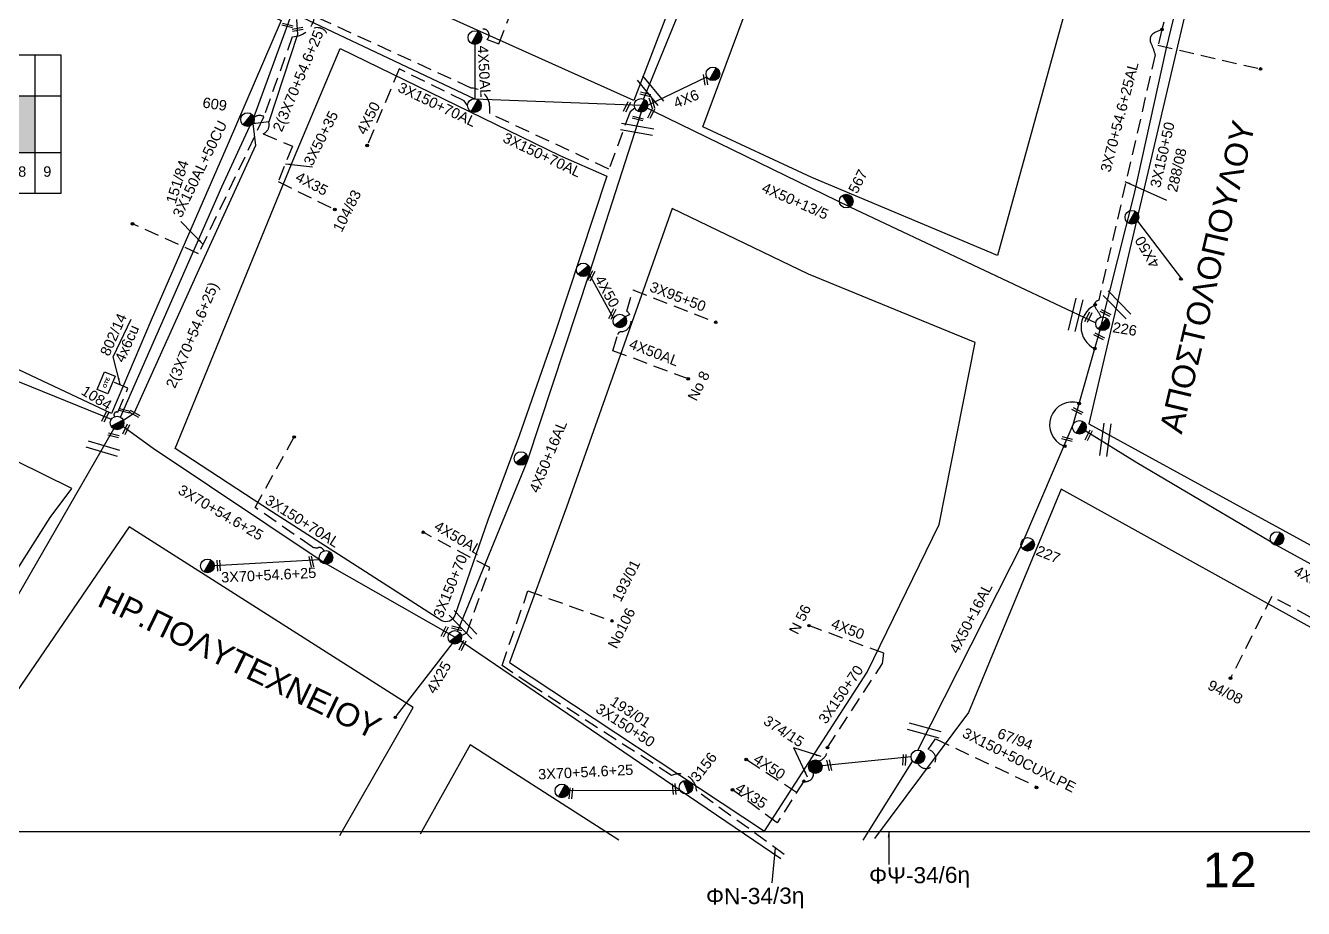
# Model space of a CAD drawing. Header units: millimetres. Extents: x 898 to 5598, y 789 to 3443.
# Drawn here: x 1534.7 to 1756.1, y 788.5 to 941.4 of the extents above; entities that cross this region are included whole.
import ezdxf
from ezdxf.enums import TextEntityAlignment as Align

# ---------------------------------------------------------------- set-up
doc = ezdxf.new("R2010")
doc.units = ezdxf.units.MM
doc.linetypes.add('DASHED', pattern=[19.05, 12.7, -6.35])
for name, color, linetype in [('Pillar OTE', 7, 'Continuous'), ('Άγνωστα', 7, 'Continuous'), ('Ασφαλειοκιβώτια Χ.Τ 9 αναχωρήσεων', 7, 'Continuous'), ('Γυμνά εναέρια ΧΤ (3Φ)   4x50CU', 7, 'Continuous'), ('Γυμνά εναέρια ΧΤ και ΦΟΠ (3Φ)   4x50+16AL', 7, 'Continuous'), ('Επιγραφές - Σχήματα', 7, 'Continuous'), ('Καλώδια Χ.Τ. 3Χ50+35', 7, 'DASHED'), ('Καλώδια ΧΤ   3x150+50AL XLPE', 7, 'DASHED'), ('Καλώδια ΧΤ   3x150+50CU', 7, 'DASHED'), ('Καλώδια ΧΤ   3x150+70AL', 7, 'DASHED'), ('Καλώδια ΧΤ   3x150AL+50CU', 7, 'DASHED'), ('Καλώδια ΧΤ   4x25CU', 7, 'DASHED'), ('Μηχανική τομή', 7, 'Continuous'), ('Στύλος Ξύλινος', 7, 'Continuous'), ('Στύλος Ξύλινος @ 1', 7, 'Continuous'), ('Στύλος ΦΜ', 7, 'Continuous'), ('Στύλος ΦΜ @ 1', 7, 'Continuous'), ('Συνδέσεις', 7, 'Continuous'), ('Συνεστραμμένα ΧΤ   3x70+54.6+25 AL', 7, 'SYN_LINE'), ('Τομή', 7, 'Continuous'), ('Υπόβαθρο ΔΕΗ', 7, 'Continuous'), ('Υπόγεια καλώδια Παροχών ΧΤ   4x25', 7, 'DASHED'), ('Υπόγεια καλώδια Παροχών ΧΤ   4x50AL', 7, 'DASHED'), ('Υπόγεια καλώδια Παροχών ΧΤ   4x6', 7, 'DASHED')]:
    doc.layers.add(name, color=color, linetype=linetype)
doc.styles.add('arial', font='arial.ttf')
doc.styles.get("Standard").update_dxf_attribs({"font": 'arial.ttf'})
doc.linetypes.add('SYN_LINE', pattern='A,0.5,-0.0001,["/\\/\\/\\/",Standard,S=0.1,R=0,X=0,Y=-0.05],-0.25', length=0.7501)
doc.dimstyles.new('ISO-25', dxfattribs={"dimtxt": 2.5, "dimasz": 2.5, "dimexe": 1.25, "dimexo": 0.625, "dimtad": 1, "dimtxsty": 'Standard', "dimcen": 2.5, "dimadec": 0, "dimazin": 0, "dimtfac": 1, "dimtmove": 0, "dimatfit": 3, "dimfxl": 1, "dimarcsym": 0})

# ---------------------------------------------------------------- blocks, each defined once
blk = doc.blocks.new('ΥΠΑΡΧΩΝ ΤΣΙΜΕΝΤΕΝΙΟΣ ΣΤΥΛΟΣ')
at = {"layer": 'Στύλος ΦΜ'}
blk.add_hatch(color=7, dxfattribs=at).paths.add_polyline_path([(-1.29, -2.28, 0.574793), (2.62, 0, 0.268822), (1.3, 2.27)])
at = {"layer": 'Στύλος ΦΜ', "color": 7}
blk.add_line((-1.29, -2.28), (1.3, 2.27), dxfattribs=at)
blk.add_circle((0, 0), 2.62, dxfattribs=at)
at = {"layer": 'Στύλος ΦΜ', "flags": 4}
for tag, p in [('ΑΡΙΘΜΟΣ', (-4.68, 8.05)), ('ΤΥΠΟΣ', (-4.91, 3.03))]:
    blk.add_attdef(tag, p, '', height=4, dxfattribs=at)
blk = doc.blocks.new('ΥΠΑΡΧΩΝ ΞΥΛΙΝΟΣ ΣΤΥΛΟΣ')
at = {"layer": 'Στύλος Ξύλινος'}
h = blk.add_hatch(color=7, dxfattribs=at)
h.paths.add_polyline_path([(-2.62, 0, 0.270008), (-1.29, -2.28), (1.3, 2.27, 0.576266)])
h.paths.add_polyline_path([(-1.29, -2.28, 0.574793), (2.62, 0, 0.268822), (1.3, 2.27)])
at = {"layer": 'Στύλος Ξύλινος', "color": 7}
blk.add_line((-1.29, -2.28), (1.3, 2.27), dxfattribs=at)
blk.add_circle((0, 0), 2.62, dxfattribs=at)
at = {"layer": 'Στύλος Ξύλινος', "flags": 4}
for tag, p in [('ΑΡΙΘΜΟΣ', (-4.91, 8.6)), ('ΤΥΠΟΣ', (-4.85, 3.39))]:
    blk.add_attdef(tag, p, '', height=4, dxfattribs=at)
blk = doc.blocks.new('ΑΣΦΑΛΕΙΟΚΙΒΩΤΙΟ ΥΠΟΣΤΑΘΜΟΥ 9 ΑΝΑΧΩΡΗΣΕΩΝ')
at = {"layer": 'Ασφαλειοκιβώτια Χ.Τ 9 αναχωρήσεων', "ltscale": 40}
for p, q in [((-23.8, 40.36), (24.02, 40.36)), ((-9.72, 40.36), (-9.72, -40.64)), ((9.94, 40.36), (9.94, -40.64)), ((-23.8, 31.36), (24.02, 31.36)), ((-23.8, 22.36), (24.02, 22.36)), ((-23.8, 13.36), (24.02, 13.36)), ((-23.8, 4.36), (24.02, 4.36)), ((-23.8, -4.64), (24.02, -4.64)), ((-23.8, -13.64), (24.02, -13.64)), ((-23.8, -22.64), (24.02, -22.64)), ((-23.8, -31.64), (24.02, -31.64))]:
    blk.add_line(p, q, dxfattribs=at)
at = {"layer": 'Ασφαλειοκιβώτια Χ.Τ 9 αναχωρήσεων'}
blk.add_lwpolyline([(-23.8, -40.64), (24.02, -40.64), (24.02, 40.36), (-23.8, 40.36)], close=True, dxfattribs=at)
for s, p in [('1', (-18.13, 36.98)), ('2', (-18.13, 28.42)), ('3', (-18.13, 19.34)), ('4', (-18.13, 10.32)), ('5', (-18.13, 1.31)), ('6', (-18.13, -7.83)), ('7', (-18.13, -16.07)), ('8', (-18.13, -25.75)), ('9', (-18.13, -34.45))]:
    blk.add_text(s, height=3.6, rotation=270, dxfattribs=at).set_placement(p)
at = {"layer": 'Ασφαλειοκιβώτια Χ.Τ 9 αναχωρήσεων', "ltscale": 40}
for tag, height, p in [('ΟΝΟΜΑ', 5, (-0.16, 44.31)), ('ΚΕΙΜΕΝΟ 1', 2, (17.06, 35.59)), ('ΚΕΙΜΕΝΟ 2', 2, (17.06, 26.88)), ('ΚΕΙΜΕΝΟ 3', 2, (17.06, 17.69)), ('ΚΕΙΜΕΝΟ 4', 2, (17.06, 8.71)), ('ΚΕΙΜΕΝΟ 5', 2, (17.06, -0.13)), ('ΚΕΙΜΕΝΟ 6', 2, (17.06, -9.05)), ('ΚΕΙΜΕΝΟ 7', 2, (17.06, -18.13)), ('ΚΕΙΜΕΝΟ 8', 2, (17.06, -26.85)), ('ΚΕΙΜΕΝΟ 9', 2, (17.06, -35.99)), ('ΣΧ', 2, (-0.1, -42.64))]:
    blk.add_attdef(tag, text='', height=height, dxfattribs=at).set_placement(p, align=Align.MIDDLE_CENTER)
blk = doc.blocks.new('ΤΟΜΗ')
at = {"layer": 'Τομή', "ltscale": 40}
for p, q in [((-5.68, 0), (5.68, 0)), ((5.68, -2.33), (-5.68, -2.33))]:
    blk.add_line(p, q, dxfattribs=at)
blk = doc.blocks.new('ΜΗΧΑΝΙΚΗ ΤΟΜΗ')
at = {"layer": 'Μηχανική τομή', "ltscale": 40}
for p, q in [((-1.89, 0.78), (1.89, 0.78)), ((1.89, 0), (-1.89, 0))]:
    blk.add_line(p, q, dxfattribs=at)
blk = doc.blocks.new('_ΣΥΝΔΕΣΗ')
at = {"layer": 'Συνδέσεις', "linetype": 'SYN_LINE', "ltscale": 40}
blk.add_hatch(color=256, dxfattribs=at).paths.add_polyline_path([(0.5, -0.01, 1), (-0.5, -0.01, 1)])
at = {"layer": 'Συνδέσεις'}
blk.add_circle((0, -0.01), 0.5, dxfattribs=at)
blk = doc.blocks.new('PILLAR ΟΤΕ')
at = {"layer": 'Pillar OTE', "ltscale": 40}
blk.add_lwpolyline([(-3.31, 2.02), (3.39, 2.02), (3.39, -1.99), (-3.31, -1.99)], close=True, dxfattribs=at)
at = {"layer": 'Pillar OTE', "insert": (-1.81, 0.71), "char_height": 1.3575, "width": 109.961, "attachment_point": 1}
blk.add_mtext('{\\fArial|b1|i0|c161|p34;OTE}', dxfattribs=at)

msp = doc.modelspace()

# ---------------------------------------------------------------- hatches: boundary and pattern name
at = {"layer": 'Ασφαλειοκιβώτια Χ.Τ 9 αναχωρήσεων', "ltscale": 40}
msp.add_hatch(color=62, dxfattribs=at).paths.add_polyline_path([(1531.88, 919.46), (1536.38, 919.46), (1536.38, 929.28), (1531.88, 929.28)])

# ---------------------------------------------------------------- linework, layer by layer
at = {"layer": 'Άγνωστα', "color": 151}
msp.add_lwpolyline([(1582.6, 942.91), (1612.48, 928.75), (1641.34, 927.62), (1677.53, 910.05), (1720.12, 889.97)], dxfattribs=at)
at = {"layer": 'Άγνωστα', "color": 27, "linetype": 'DASHED', "ltscale": 0.2}
msp.add_lwpolyline([(1731.58, 940.75), (1730.33, 940.22, 0.439872), (1729.68, 938.32, -0.068413), (1730.4, 936.38), (1720.62, 893.84), (1720.25, 893.67, 0.455614), (1719.98, 892.71, -0.012038), (1721.07, 890.94, 0.08892)], format="xyb", dxfattribs=at)
msp.add_lwpolyline([(1731.58, 940.75), (1730.88, 938.01), (1748.66, 933.92)], dxfattribs=at)
at = {"layer": 'Άγνωστα', "color": 2, "linetype": 'SYN_LINE', "ltscale": 20}
msp.add_lwpolyline([(1549.59, 873.22), (1518, 886.02), (1482.85, 903.1), (1444.55, 922.11), (1423.54, 923.36)], dxfattribs=at)
at = {"layer": 'Άγνωστα', "color": 85, "linetype": 'SYN_LINE', "ltscale": 15}
msp.add_lwpolyline([(1727.32, 907.53), (1735.16, 897.33)], dxfattribs=at)
at = {"layer": 'Άγνωστα', "color": 85}
msp.add_lwpolyline([(1632.31, 898.48), (1636.58, 890.7)], dxfattribs=at)
at = {"layer": 'Άγνωστα', "color": 85, "linetype": 'DASHED', "ltscale": 0.2}
msp.add_lwpolyline([(1638.87, 891.97), (1639.9, 895.66), (1654.28, 890.03)], dxfattribs=at)
at = {"layer": 'Άγνωστα', "color": 62, "linetype": 'SYN_LINE', "ltscale": 20}
msp.add_lwpolyline([(1504.56, 798.23), (1508.42, 803.45), (1531.16, 838.8), (1550, 871.58)], dxfattribs=at)
at = {"layer": 'Άγνωστα', "color": 27, "linetype": 'SYN_LINE', "ltscale": 20}
msp.add_lwpolyline([(1585.68, 848.88), (1567.41, 847.84)], dxfattribs=at)
at = {"layer": 'Άγνωστα', "color": 151, "linetype": 'DASHED', "ltscale": 0.2}
msp.add_lwpolyline([(1666.16, 797.87), (1651.02, 808.83), (1650.91, 809.34, 0.478377), (1646.64, 811.56), (1622.3, 827.21), (1617.28, 830.61), (1621.74, 843.5), (1636.31, 838.31)], format="xyb", dxfattribs=at)
at = {"layer": 'Άγνωστα', "color": 5, "linetype": 'DASHED', "ltscale": 0.2}
for points in [[(1683.4, 832.71), (1670.43, 837.5)], [(1668.29, 808.58), (1659.57, 814.31)], [(1664.9, 803.36), (1657.19, 809.06)]]:
    msp.add_lwpolyline(points, dxfattribs=at)
for points in [[(1671.6, 813.92, 0.425525), (1673.63, 816.38), (1683.18, 830.95), (1683.4, 832.71)], [(1671.23, 811.93, -0.500576), (1669.56, 810.55), (1664.9, 803.36)]]:
    msp.add_lwpolyline(points, format="xyb", dxfattribs=at)
at = {"layer": 'Άγνωστα', "color": 5}
for points in [[(1688.12, 814.77), (1672.71, 813.19)], [(1688.34, 814.08), (1679.75, 800.36)]]:
    msp.add_lwpolyline(points, dxfattribs=at)
at = {"layer": 'Γυμνά εναέρια ΧΤ (3Φ)   4x50CU', "color": 151, "linetype": 'Continuous', "ltscale": 0.2}
msp.add_line((1612.56, 938.17), (1612.57, 928.75), dxfattribs=at)
at = {"layer": 'Γυμνά εναέρια ΧΤ και ΦΟΠ (3Φ)   4x50+16AL', "color": 62, "ltscale": 40}
msp.add_lwpolyline([(1673.47, 1014.3), (1669.87, 1000.89), (1658.22, 968.97), (1641.78, 928.71)], dxfattribs=at)
at = {"layer": 'Γυμνά εναέρια ΧΤ και ΦΟΠ (3Φ)   4x50+16AL', "color": 85, "ltscale": 40}
msp.add_lwpolyline([(1641.34, 926.44), (1632.41, 898.67), (1621.63, 866.01), (1609.53, 836.57)], dxfattribs=at)
at = {"layer": 'Γυμνά εναέρια ΧΤ και ΦΟΠ (3Φ)   4x50+16AL', "color": 85, "linetype": 'SYN_LINE', "ltscale": 20}
msp.add_lwpolyline([(1721.12, 889.71), (1726.74, 912.09)], dxfattribs=at)
at = {"layer": 'Γυμνά εναέρια ΧΤ και ΦΟΠ (3Φ)   4x50+16AL', "color": 27, "ltscale": 40}
msp.add_lwpolyline([(1689.3, 815.95), (1705.47, 847.87), (1707.18, 851.25), (1716.19, 872.31), (1721.08, 889.53), (1721.12, 889.71)], dxfattribs=at)
at = {"layer": 'Γυμνά εναέρια ΧΤ και ΦΟΠ (3Φ)   4x50+16AL', "color": 1, "ltscale": 40}
msp.add_lwpolyline([(1826.81, 811.21), (1816.3, 814.28), (1807.31, 819.97), (1783.06, 834.08), (1751.49, 851.4), (1727.2, 865.69), (1718.28, 871.23)], dxfattribs=at)
at = {"layer": 'Επιγραφές - Σχήματα'}
msp.add_lwpolyline([(924.79, 801.84), (2932.69, 801.84)], dxfattribs=at)
at = {"layer": 'Καλώδια Χ.Τ. 3Χ50+35', "color": 2, "linetype": 'DASHED', "ltscale": 0.2}
msp.add_lwpolyline([(1575.89, 922.7), (1580.95, 920.53), (1578.5, 914.41), (1588.25, 909.57)], dxfattribs=at)
at = {"layer": 'Καλώδια ΧΤ   3x150+50AL XLPE', "color": 85, "linetype": 'DASHED', "ltscale": 0.2}
msp.add_lwpolyline([(1639.38, 891.38), (1638.6, 890.98)], dxfattribs=at)
at = {"layer": 'Καλώδια ΧΤ   3x150+50AL XLPE', "color": 2, "linetype": 'DASHED', "ltscale": 0.2}
msp.add_arc((1575.3, 924.22), 1.63, 290.9279, 128.1825, dxfattribs=at)
at = {"layer": 'Καλώδια ΧΤ   3x150+50AL XLPE', "color": 7, "linetype": 'Continuous', "ltscale": 0.2}
for centre, radius, start, end in [((1721.69, 889.22), 4.13, 115.6513, 245.2238), ((1716.06, 872.27), 3.96, 73.1396, 246.781)]:
    msp.add_arc(centre, radius, start, end, dxfattribs=at)
at = {"layer": 'Καλώδια ΧΤ   3x150+50CU', "color": 85, "linetype": 'DASHED', "ltscale": 0.2}
msp.add_lwpolyline([(1580.94, 939.5), (1575.97, 925.54), (1564.7, 901.92), (1553.26, 907.1)], dxfattribs=at)
msp.add_arc((1580.92, 943.36), 3.87, 270.3692, 355.4826, dxfattribs=at)
at = {"layer": 'Καλώδια ΧΤ   3x150+70AL', "color": 27, "ltscale": 0.2}
msp.add_lwpolyline([(1736.29, 957.85), (1735.37, 956.86), (1731.58, 940.75)], dxfattribs=at)
at = {"layer": 'Καλώδια ΧΤ   3x150+70AL', "color": 85, "ltscale": 0.2}
msp.add_lwpolyline([(1640.28, 927.1), (1639.43, 926.5), (1635.78, 916.58), (1615.16, 926.17), (1615.14, 927.34, 0.398974), (1611.92, 930.61), (1584.77, 943.06), (1584.77, 943.06, 0.453792), (1582.01, 948.18, 0.314985), (1578.16, 946.44, 1.994134)], format="xyb", dxfattribs=at)
at = {"layer": 'Καλώδια ΧΤ   3x150+70AL', "color": 151, "ltscale": 0.2}
msp.add_lwpolyline([(1611.3, 927.57), (1610.72, 928.37), (1599.45, 933.93)], dxfattribs=at)
at = {"layer": 'Καλώδια ΧΤ   3x150+70AL', "color": 27, "linetype": 'DASHED', "ltscale": 0.2}
msp.add_lwpolyline([(1586.43, 850.45), (1586.32, 850.63, 0.309186), (1585.49, 851.02, -0.125974), (1584.38, 851.12), (1574.5, 857.98), (1581.26, 870.17)], format="xyb", dxfattribs=at)
at = {"layer": 'Καλώδια ΧΤ   3x150+70AL', "color": 85, "linetype": 'DASHED', "ltscale": 0.2}
msp.add_lwpolyline([(1610.22, 835.8), (1611.17, 836.26), (1615.15, 847.54)], dxfattribs=at)
at = {"layer": 'Καλώδια ΧΤ   3x150AL+50CU', "color": 85, "ltscale": 0.2}
msp.add_lwpolyline([(1810.39, 802.44), (1812.63, 806.47), (1790.34, 819.74), (1782.44, 824.34), (1760.62, 837.19), (1750.6, 842.56), (1743.44, 828.39)], dxfattribs=at)
at = {"layer": 'Καλώδια ΧΤ   3x150AL+50CU', "color": 27, "ltscale": 0.2}
msp.add_lwpolyline([(1691.07, 816.02), (1692.35, 817.91), (1710, 809.56)], dxfattribs=at)
msp.add_arc((1690.74, 814.4), 1.65, 209.2212, 78.5225, dxfattribs=at)
at = {"layer": 'Καλώδια ΧΤ   4x25CU', "color": 27, "linetype": 'SYN_LINE', "ltscale": 20}
msp.add_lwpolyline([(1608.64, 834.39), (1598.91, 821.89)], dxfattribs=at)
at = {"layer": 'Συνεστραμμένα ΧΤ   3x70+54.6+25 AL', "color": 85, "ltscale": 20}
msp.add_lwpolyline([(1726.74, 912.09), (1732.3, 937.3), (1737.11, 957.13), (1738.13, 959.19), (1741.58, 964.72), (1756.03, 986.29), (1755.64, 986.1)], dxfattribs=at)
at = {"layer": 'Συνεστραμμένα ΧΤ   3x70+54.6+25 AL', "color": 2, "linetype": 'SYN_LINE', "ltscale": 20}
msp.add_lwpolyline([(1551.18, 873.62), (1568.7, 913.49), (1574.3, 925.5), (1580.57, 942.69)], dxfattribs=at)
at = {"layer": 'Συνεστραμμένα ΧΤ   3x70+54.6+25 AL', "color": 27, "linetype": 'SYN_LINE', "ltscale": 20}
for points in [[(1581.64, 942.45), (1581.86, 939.86), (1576.85, 924.75), (1574.54, 924.49)], [(1665.58, 797.12), (1648.1, 808.94), (1609.09, 835.48), (1586.3, 848.47), (1556.84, 868.17), (1551.59, 871.97)], [(1648.1, 808.94), (1628.8, 808.88)]]:
    msp.add_lwpolyline(points, dxfattribs=at)
at = {"layer": 'Συνεστραμμένα ΧΤ   3x70+54.6+25 AL', "color": 27, "ltscale": 20}
msp.add_lwpolyline([(1574.54, 924.49), (1574.12, 924.44), (1574.56, 920.67), (1564.47, 898.57), (1553.48, 874.24), (1551.68, 873.03)], dxfattribs=at)
at = {"layer": 'Υπόβαθρο ΔΕΗ'}
for points in [[(1623.57, 1028.04), (1629.94, 1027.17), (1671.91, 1014.01), (1647.51, 947.71), (1640.1, 928.43), (1594.2, 949.09), (1623.57, 1028.04)], [(1579, 942.33), (1569.81, 920.98), (1556.48, 890.42), (1549.62, 874.22), (1514.61, 890.69), (1466.14, 913.41), (1419.15, 936.27), (1388.2, 950.54), (1362.52, 973.8), (1399.64, 1006.59), (1415.4, 1020.46), (1475.18, 992.02), (1509.58, 975.48), (1548.45, 956.79), (1579, 942.33)], [(1678.14, 967.43), (1717.91, 955.42), (1703.09, 901.61), (1670.94, 915.11), (1652.03, 923.86), (1684.02, 1009.85), (1728.63, 994.67), (1719.88, 963.05), (1681.48, 975.13)], [(1775.05, 841.76), (1824.02, 933.04), (1835.42, 952.76), (1805, 965.69), (1776.93, 976.82), (1756.87, 985.36), (1739.57, 960.54), (1718.88, 872.47), (1775.05, 841.76)], [(1662.71, 801.91), (1680.53, 829.44), (1692.98, 855.01), (1699.19, 886.54), (1670.37, 898.38), (1646.71, 909.77), (1628.41, 858.01), (1618.55, 831.11), (1662.71, 801.91)], [(1502.18, 798.82), (1506.77, 805.16), (1509.12, 809.21), (1539.01, 856.21), (1542.73, 861.27), (1475.12, 894.63), (1443.46, 835.05), (1425.35, 799.58)], [(1549.88, 884.08), (1553.03, 890.57)], [(1808.89, 802.65), (1810.64, 806.02), (1763.69, 833.66), (1714.13, 861.13), (1701.82, 831.5), (1698.06, 822.47), (1681.78, 800.61)], [(1589.18, 801.18), (1601.87, 823.32), (1552.7, 854.6), (1533.19, 826.06), (1530.14, 820.5), (1516.88, 799.4)], [(1637.51, 800.37), (1611.75, 816.85), (1603.09, 801.4)]]:
    msp.add_lwpolyline(points, dxfattribs=at)
msp.add_lwpolyline([(1635.39, 915.35), (1626.28, 887.77), (1620.25, 870.4), (1614.83, 855.74), (1609.09, 839.25, -0.45222), (1606.84, 838.34), (1577.35, 857.25), (1560.65, 868.19), (1581.33, 918.7), (1589.2, 937.47), (1627.26, 918.93), (1635.39, 915.35)], format="xyb", dxfattribs=at)
at = {"layer": 'Υπόγεια καλώδια Παροχών ΧΤ   4x50AL', "color": 151, "ltscale": 0.2}
msp.add_lwpolyline([(1613.14, 940.37, -1.153245), (1614.66, 939.02), (1616.69, 938.29), (1622.36, 952.63)], format="xyb", dxfattribs=at)
at = {"layer": 'Υπόγεια καλώδια Παροχών ΧΤ   4x50AL', "color": 151, "linetype": 'DASHED', "ltscale": 0.2}
msp.add_lwpolyline([(1599.45, 933.93), (1593.89, 920.66)], dxfattribs=at)
at = {"layer": 'Υπόγεια καλώδια Παροχών ΧΤ   4x50AL', "color": 85, "ltscale": 0.2}
msp.add_lwpolyline([(1649.52, 880.23), (1636.48, 885.12), (1637.3, 887.93, -0.412097), (1638.11, 888.38, 0.619753), (1638.87, 891.97, 3.120654)], format="xyb", dxfattribs=at)
at = {"layer": 'Υπόγεια καλώδια Παροχών ΧΤ   4x50AL', "color": 85, "linetype": 'DASHED', "ltscale": 0.2}
msp.add_lwpolyline([(1615.15, 847.54), (1603.62, 853.67)], dxfattribs=at)
at = {"layer": 'Υπόγεια καλώδια Παροχών ΧΤ   4x6', "color": 62, "linetype": 'SYN_LINE', "ltscale": 10}
msp.add_lwpolyline([(1642.51, 927.62), (1652.73, 932.56)], dxfattribs=at)
at = {"layer": 'Υπόγεια καλώδια Παροχών ΧΤ   4x6', "color": 7, "linetype": 'DASHED', "ltscale": 0.2}
for points in [[(1552.46, 878.6), (1549.84, 879.71)], [(1550.7, 874.46), (1552.46, 878.6)]]:
    msp.add_lwpolyline(points, dxfattribs=at)
msp.add_arc((1550.51, 874.03), 0.473, 66.1479, 223.8558, dxfattribs=at)

# ---------------------------------------------------------------- block references
at = {"layer": 'Pillar OTE', "xscale": 0.5, "yscale": 0.5, "zscale": 0.5, "rotation": 67.39057300862152}
msp.add_blockref('PILLAR ΟΤΕ', (1548.7, 879.53), dxfattribs=at)
at = {"layer": 'Ασφαλειοκιβώτια Χ.Τ 9 αναχωρήσεων', "color": 151, "ltscale": 40, "xscale": 0.5, "yscale": 0.5, "zscale": 0.5, "rotation": 90}
msp.add_blockref('ΑΣΦΑΛΕΙΟΚΙΒΩΤΙΟ ΥΠΟΣΤΑΘΜΟΥ 9 ΑΝΑΧΩΡΗΣΕΩΝ', (1520.57, 924.31), dxfattribs=at)
at = {"layer": 'Μηχανική τομή'}
for p, xscale, yscale, zscale, rotation in [((1580.15, 941.63), 0.4999999999999996, 0.4999999999999996, 0.4999999999999996, 165.8036355537972), ((1581.82, 940.97), 0.4999999999999994, 0.4999999999999994, 0.4999999999999994, 190.8084141760963), ((1652.7, 932.08), 0.4999999999999995, 0.4999999999999995, 0.4999999999999995, 98.74703547425344), ((1642.14, 929.71), 0.4999999999999996, 0.4999999999999996, 0.4999999999999996, 165.8036355537972), ((1639.07, 927.25), 0.4999999999999995, 0.4999999999999995, 0.4999999999999995, 63.70707487867689), ((1643.42, 928.06), 0.4999999999999994, 0.4999999999999994, 0.4999999999999994, 106.9865638202223), ((1640.84, 925.53), 0.4999999999999996, 0.4999999999999996, 0.4999999999999996, 165.8036355537972), ((1643.3, 926.15), 0.4999999999999995, 0.4999999999999995, 0.4999999999999995, 63.70707487867689), ((1632.9, 898), 0.4999999999999995, 0.4999999999999995, 0.4999999999999995, 63.70707487867689), ((1636.55, 891.38), 0.4999999999999995, 0.4999999999999995, 0.4999999999999995, 63.70707487867689), ((1721.87, 891.81), 0.4999999999999998, 0.4999999999999998, 0.4999999999999998, 153.0940910941707), ((1719.01, 890.84), 0.4999999999999995, 0.4999999999999995, 0.4999999999999995, 63.70707487867689), ((1720.78, 887.79), 0.4999999999999998, 0.4999999999999998, 0.4999999999999998, 153.0940910941707), ((1548.71, 873.56), 0.4999999999999995, 0.4999999999999995, 0.4999999999999995, 63.70707487867689), ((1551.93, 874.88), 0.4999999999999996, 0.4999999999999996, 0.4999999999999996, 165.8036355537972), ((1553.7, 874.33), 0.4999999999999995, 0.4999999999999995, 0.4999999999999995, 150.8427185933894), ((1717.01, 874.83), 0.4999999999999998, 0.4999999999999998, 0.4999999999999998, 153.0940910941707), ((1552.34, 871.41), 0.4999999999999995, 0.4999999999999995, 0.4999999999999995, 63.70707487867689), ((1550.02, 870.66), 0.4999999999999996, 0.4999999999999996, 0.4999999999999996, 165.8036355537972), ((1715.19, 870.01), 0.4999999999999996, 0.4999999999999996, 0.4999999999999996, 165.8036355537972), ((1719.06, 870.37), 0.4999999999999995, 0.4999999999999995, 0.4999999999999995, 63.70707487867689), ((1568.37, 847.91), 0.4999999999999995, 0.4999999999999995, 0.4999999999999995, 92.74828063352726), ((1584.42, 848.61), 0.4999999999999995, 0.4999999999999995, 0.4999999999999995, 102.3517088920453), ((1607.51, 836.36), 0.4999999999999995, 0.4999999999999995, 0.4999999999999995, 63.70707487867689), ((1609.5, 837.21), 0.4999999999999996, 0.4999999999999996, 0.4999999999999996, 165.8036355537972), ((1610.59, 833.96), 0.4999999999999995, 0.4999999999999995, 0.4999999999999995, 63.70707487867689), ((1686.77, 814.26), 0.4999999999999999, 0.4999999999999999, 0.4999999999999999, 266.6922966276628), ((1674.14, 813.34), 0.4999999999999999, 0.4999999999999999, 0.4999999999999999, 103.0834721320062), ((1646.88, 809.18), 0.4999999999999999, 0.4999999999999999, 0.4999999999999999, 275.175390433733), ((1628.99, 808.47), 0.4999999999999999, 0.4999999999999999, 0.4999999999999999, 264.6632666885225)]:
    msp.add_blockref('ΜΗΧΑΝΙΚΗ ΤΟΜΗ', p, dxfattribs=dict(at, xscale=xscale, yscale=yscale, zscale=zscale, rotation=rotation))
at = {"layer": 'Στύλος Ξύλινος @ 1', "ltscale": 40, "xscale": 0.4499999999998181, "yscale": 0.4499999999998181, "zscale": 0.4499999999998181, "rotation": 329.9146821063571}
msp.add_blockref('ΥΠΑΡΧΩΝ ΞΥΛΙΝΟΣ ΣΤΥΛΟΣ', (1671.54, 813.07), dxfattribs=at)
at = {"layer": 'Στύλος ΦΜ @ 1', "ltscale": 40, "xscale": 0.4499999999998181, "yscale": 0.4499999999998181, "zscale": 0.4499999999998181}
for p in [(1612.56, 939.35), (1653.79, 933.07), (1612.48, 927.57), (1641.34, 927.62), (1726.37, 908.23), (1717.28, 871.85), (1751.49, 852.58), (1586.78, 849.32), (1566.24, 847.84), (1689.3, 814.77), (1627.63, 808.88)]:
    msp.add_blockref('ΥΠΑΡΧΩΝ ΤΣΙΜΕΝΤΕΝΙΟΣ ΣΤΥΛΟΣ', p, dxfattribs=at)
at = {"layer": 'Στύλος ΦΜ @ 1', "ltscale": 40}
ref = msp.add_blockref('ΥΠΑΡΧΩΝ ΤΣΙΜΕΝΤΕΝΙΟΣ ΣΤΥΛΟΣ', (1573.17, 925.15), dxfattribs=dict(at, xscale=0.4499999999998183, yscale=0.4499999999998183, zscale=0.4499999999998183, rotation=351.5484614700335))
ref.add_attrib('ΤΥΠΟΣ', '609', (1565.3, 927.25), dxfattribs={"layer": 'Στύλος ΦΜ', "height": 1.8, "rotation": 351.5485, "flags": 4})
ref = msp.add_blockref('ΥΠΑΡΧΩΝ ΤΣΙΜΕΝΤΕΝΙΟΣ ΣΤΥΛΟΣ', (1676.88, 911.03), dxfattribs=dict(at, xscale=0.4499999999998181, yscale=0.4499999999998181, zscale=0.4499999999998181, rotation=63.09932009590194))
ref.add_attrib('ΤΥΠΟΣ', '567', (1678.76, 912.16), dxfattribs={"layer": 'Στύλος ΦΜ', "height": 1.8, "rotation": 63.0993, "flags": 4})
at = {"layer": 'Στύλος ΦΜ @ 1', "ltscale": 40, "xscale": 0.4499999999998182, "yscale": 0.4499999999998182, "zscale": 0.4499999999998182, "rotation": 337.8194188871038}
for p in [(1631.32, 899.12), (1637.67, 890.26), (1620.54, 866.45), (1609.09, 835.48)]:
    msp.add_blockref('ΥΠΑΡΧΩΝ ΤΣΙΜΕΝΤΕΝΙΟΣ ΣΤΥΛΟΣ', p, dxfattribs=at)
at = {"layer": 'Στύλος ΦΜ @ 1', "ltscale": 40}
ref = msp.add_blockref('ΥΠΑΡΧΩΝ ΤΣΙΜΕΝΤΕΝΙΟΣ ΣΤΥΛΟΣ', (1721.28, 889.78), dxfattribs=dict(at, xscale=0.4499999999998181, yscale=0.4499999999998181, zscale=0.4499999999998181, rotation=350.7781014388726))
ref.add_attrib('ΤΥΠΟΣ', '226', (1722.92, 888.33), dxfattribs={"layer": 'Στύλος ΦΜ', "height": 1.8, "rotation": 350.7781, "flags": 4})
ref = msp.add_blockref('ΥΠΑΡΧΩΝ ΤΣΙΜΕΝΤΕΝΙΟΣ ΣΤΥΛΟΣ', (1550.59, 872.6), dxfattribs=dict(at, xscale=0.4499999999998183, yscale=0.4499999999998183, zscale=0.4499999999998183, rotation=328.0419951733241))
ref.add_attrib('ΤΥΠΟΣ', '1084', (1544.2, 877.67), dxfattribs={"layer": 'Στύλος ΦΜ', "height": 1.8, "rotation": 328.042, "flags": 4})
ref = msp.add_blockref('ΥΠΑΡΧΩΝ ΤΣΙΜΕΝΤΕΝΙΟΣ ΣΤΥΛΟΣ', (1708.31, 851.58), dxfattribs=dict(at, xscale=0.4499999999998182, yscale=0.4499999999998182, zscale=0.4499999999998182, rotation=337.8194188871038))
ref.add_attrib('ΤΥΠΟΣ', '227', (1709.59, 849.8), dxfattribs={"layer": 'Στύλος ΦΜ', "height": 1.8, "rotation": 337.8194, "flags": 4})
ref = msp.add_blockref('ΥΠΑΡΧΩΝ ΤΣΙΜΕΝΤΕΝΙΟΣ ΣΤΥΛΟΣ', (1649.12, 809.52), dxfattribs=dict(at, xscale=0.4499999999998183, yscale=0.4499999999998183, zscale=0.4499999999998183, rotation=51.96890030069762))
ref.add_attrib('ΤΥΠΟΣ', '3156', (1651.18, 810.27), dxfattribs={"layer": 'Στύλος ΦΜ', "height": 1.8, "rotation": 51.9689, "flags": 4})
at = {"layer": 'Συνδέσεις', "xscale": 0.4499999999999886, "yscale": 0.4499999999999886, "zscale": 0.4499999999999886}
for p in [(1731.58, 940.76), (1748.66, 933.92), (1593.9, 920.67), (1588.3, 909.57), (1553.26, 907.1), (1734.85, 897.55), (1719.99, 893.1), (1654.28, 890.04), (1719.93, 885.5), (1649.52, 880.24), (1717.23, 875.99), (1581.27, 870.18), (1714.73, 868.6), (1603.62, 853.67), (1636.31, 838.32), (1670.43, 837.5), (1743.44, 828.4), (1598.78, 821.62), (1673.63, 816.38), (1659.57, 814.32), (1669.56, 810.55), (1657.19, 809.06), (1709.85, 809.48)]:
    msp.add_blockref('_ΣΥΝΔΕΣΗ', p, dxfattribs=at)
at = {"layer": 'Τομή'}
for p, xscale, yscale, zscale, rotation in [((1643.41, 930.52), 0.4999999999999998, 0.4999999999999998, 0.4999999999999998, 309.5276290830311), ((1640.76, 924.02), 0.4999999999999999, 0.4999999999999999, 0.4999999999999999, 349.9423092720115), ((1724.22, 893.46), 0.4999999999999999, 0.4999999999999999, 0.4999999999999999, 313.9570535161514), ((1717.18, 891.18), 0.4999999999999998, 0.4999999999999998, 0.4999999999999998, 256.2803682258061), ((1722.35, 869.61), 0.4999999999999998, 0.4999999999999998, 0.4999999999999998, 262.2865261667616), ((1548.28, 868.7), 0.4999999999999999, 0.4999999999999999, 0.4999999999999999, 343.353950252771), ((1610.92, 838.09), 0.4999999999999999, 0.4999999999999999, 0.4999999999999999, 313.9570535161514), ((1690.52, 819.89), 0.4999999999999999, 0.4999999999999999, 0.4999999999999999, 344.7487296835932)]:
    msp.add_blockref('ΤΟΜΗ', p, dxfattribs=dict(at, xscale=xscale, yscale=yscale, zscale=zscale, rotation=rotation))

# ---------------------------------------------------------------- texts
at = {"ltscale": 40, "char_height": 4, "width": 94.4586, "attachment_point": 1, "style": 'arial'}
for s, insert, rotation in [('ΑΠΟΣΤΟΛΟΠΟΥΛΟΥ', (1731.1, 871.46), 76.6685), ('HP.ΠOΛYTEXNEIOY', (1548.68, 844.61), 334.1008)]:
    msp.add_mtext(s, dxfattribs=dict(at, insert=insert, rotation=rotation))
at = {"layer": 'Άγνωστα', "ltscale": 40, "attachment_point": 1, "style": 'arial'}
for s, insert, char_height, width, rotation in [('2(3X70+54.6+25)', (1577.46, 923.58), 1.8, 31.6072, 67.1599), ('4X50', (1591.98, 923.19), 1.8, 31.6072, 63.334), ('3X50+35', (1582.8, 917.79), 1.8, 31.6072, 63.334), ('3X150+50', (1729.5, 913.63), 1.8, 31.6072, 77.3028), ('288/08', (1732.42, 912.86), 1.8, 31.6072, 77.3028), ('151/84', (1558.99, 910.97), 1.8, 7.1535, 72.4319), ('4X35', (1582.15, 916.22), 1.8, 31.6072, 332.1689), ('\\pt1.8,3.6,5.4;104/83', (1587.88, 906.31), 1.8, 10.9389, 63.2907), ('4X50+13/5', (1662.81, 914.33), 1.8, 31.6072, 336.3596), ('4X50', (1729.71, 899.18), 1.8, 31.6072, 119.9749), ('2(3X70+54.6+25)', (1558.96, 879.16), 1.8, 31.6072, 67.1599), ('4X50', (1634.82, 898.4), 1.8, 31.6072, 299.1994), ('3X95+50', (1643.32, 897.15), 1.8, 31.6072, 339.0166), ('\\pt1.8,3.6,5.4;No 8', (1649.33, 877.07), 1.8, 10.9389, 63.2907), ('3X70+54.6+25', (1561.88, 862.02), 1.8, 31.6072, 329.8446), ('3X150+70', (1605.26, 839.35), 1.8, 31.6072, 67.6496), ('\\pt1.8,3.6,5.4;193/01', (1636.21, 842.26), 1.8, 10.9389, 63.2907), ('3X70+54.6+25', (1568.56, 846.75), 1.8, 31.6072, 2.883), ('\\pt1.8,3.6,5.4;N 56', (1666.87, 836.63), 1.8, 10.9389, 63.2907), ('\\pt1.8,3.6,5.4;No106', (1635.49, 834.17), 1.8, 10.9389, 63.2907), ('4X50', (1674.75, 838.82), 1.8, 31.6072, 339.0166), ('3X150+70', (1671.93, 821.35), 1.8, 31.6072, 55.4417), ('\\pt1.8,3.6,5.4;94/08', (1740.12, 828.18), 1.8, 10.9389, 334.0453), ('3X150+50', (1634.29, 824.15), 1.8, 31.6072, 326.8998), ('193/01', (1636.79, 825.42), 1.8, 31.6072, 326.8998), ('374/15', (1663.36, 822.07), 1.8, 31.6072, 326.8998), ('67/94', (1703.54, 819.82), 1.8, 31.6072, 339.0166), ('4X50', (1661.63, 815.46), 1.8, 31.6072, 326.8998), ('3X70+54.6+25', (1623.47, 812.64), 1.8, 31.6072, 2.883), ('4X35', (1658.49, 810.43), 1.8, 31.6072, 326.8998), ('12', (1738.6, 798.16), 6, 7.1535, 0.5869), ('ΦΨ-34/6η', (1680.83, 795.59), 2.8, 7.1535, 0.5869), ('ΦN-34/3η', (1652.58, 791.99), 2.8, 7.1535, 0.5869)]:
    msp.add_mtext(s, dxfattribs=dict(at, insert=insert, char_height=char_height, width=width, rotation=rotation))
at = {"layer": 'Γυμνά εναέρια ΧΤ και ΦΟΠ (3Φ)   4x50+16AL', "ltscale": 40, "char_height": 1.8, "width": 31.6072, "attachment_point": 1, "style": 'arial'}
for insert, rotation in [((1621.89, 861.02), 67.6496), ((1755.17, 848.01), 328.7949), ((1694.62, 833.34), 62.7039)]:
    msp.add_mtext('4X50+16AL', dxfattribs=dict(at, insert=insert, rotation=rotation))
at = {"layer": 'Καλώδια ΧΤ   3x150+70AL', "ltscale": 0.2, "char_height": 1.8, "width": 31.6072, "attachment_point": 1, "style": 'arial'}
for insert, rotation in [((1599.82, 931.7), 334.5998), ((1618.01, 922.97), 334.5998), ((1577.02, 860.28), 327.5532)]:
    msp.add_mtext('3X150+70AL', dxfattribs=dict(at, insert=insert, rotation=rotation))
at = {"layer": 'Καλώδια ΧΤ   3x150AL+50CU', "ltscale": 0.2, "char_height": 1.8, "width": 31.6072, "attachment_point": 1, "style": 'arial'}
for s, insert, rotation in [('3X150AL+50CU', (1560.11, 908.78), 64.0541), ('3X150+50CUXLPE', (1697.64, 819.91), 333.0537)]:
    msp.add_mtext(s, dxfattribs=dict(at, insert=insert, rotation=rotation))
at = {"layer": 'Συνεστραμμένα ΧΤ   3x70+54.6+25 AL', "ltscale": 20, "insert": (1720.87, 916.37), "char_height": 1.8, "width": 31.6072, "attachment_point": 1, "rotation": 75.4142, "style": 'arial'}
msp.add_mtext('3X70+54.6+25AL', dxfattribs=at)
at = {"layer": 'Υπόγεια καλώδια Παροχών ΧΤ   4x25', "ltscale": 0.2, "insert": (1604.06, 826.43), "char_height": 1.8, "width": 31.6072, "attachment_point": 1, "rotation": 60.3036, "style": 'arial'}
msp.add_mtext('4X25', dxfattribs=at)
at = {"layer": 'Υπόγεια καλώδια Παροχών ΧΤ   4x50AL', "ltscale": 0.2, "char_height": 1.8, "width": 31.6072, "attachment_point": 1, "style": 'arial'}
for insert, rotation in [((1614.82, 938.02), 273.2896), ((1639.75, 887.26), 339.0166), ((1606.25, 855.76), 329.384)]:
    msp.add_mtext('4X50AL', dxfattribs=dict(at, insert=insert, rotation=rotation))
at = {"layer": 'Υπόγεια καλώδια Παροχών ΧΤ   4x50AL', "color": 7, "ltscale": 0.2, "char_height": 1.8, "attachment_point": 1, "rotation": 66.0059}
for s, insert in [('802/14', (1547.56, 884.76)), ('4x6cu', (1550.1, 883.65))]:
    msp.add_mtext_dynamic_manual_height_columns(s, width=1.8, gutter_width=12.5, heights=[0.118], dxfattribs=dict(at, insert=insert))
at = {"layer": 'Υπόγεια καλώδια Παροχών ΧΤ   4x6', "ltscale": 0.2, "insert": (1646.74, 928.75), "char_height": 1.8, "width": 31.6072, "attachment_point": 1, "rotation": 21.9018, "style": 'arial'}
msp.add_mtext('4X6', dxfattribs=at)

# ---------------------------------------------------------------- leaders
at = {"layer": 'Επιγραφές - Σχήματα', "ltscale": 40}
for points in [[(1579.73, 917.47), (1584.45, 916.97)], [(1725.14, 914.43), (1732.37, 911.19)], [(1565.52, 903.51), (1561.64, 907.5)], [(1551.1, 879.33), (1549.88, 884.08)], [(1670.17, 811.28), (1667.8, 816.32)], [(1672.56, 814.82), (1667.8, 816.32)], [(1684.24, 801.85), (1684.24, 796.15)], [(1664.6, 799), (1664, 792.95)]]:
    msp.add_leader(points, dimstyle='ISO-25', override={"dimasz": 1, "dimtad": 0}, dxfattribs=at)

doc.saveas('drawing.dxf')
